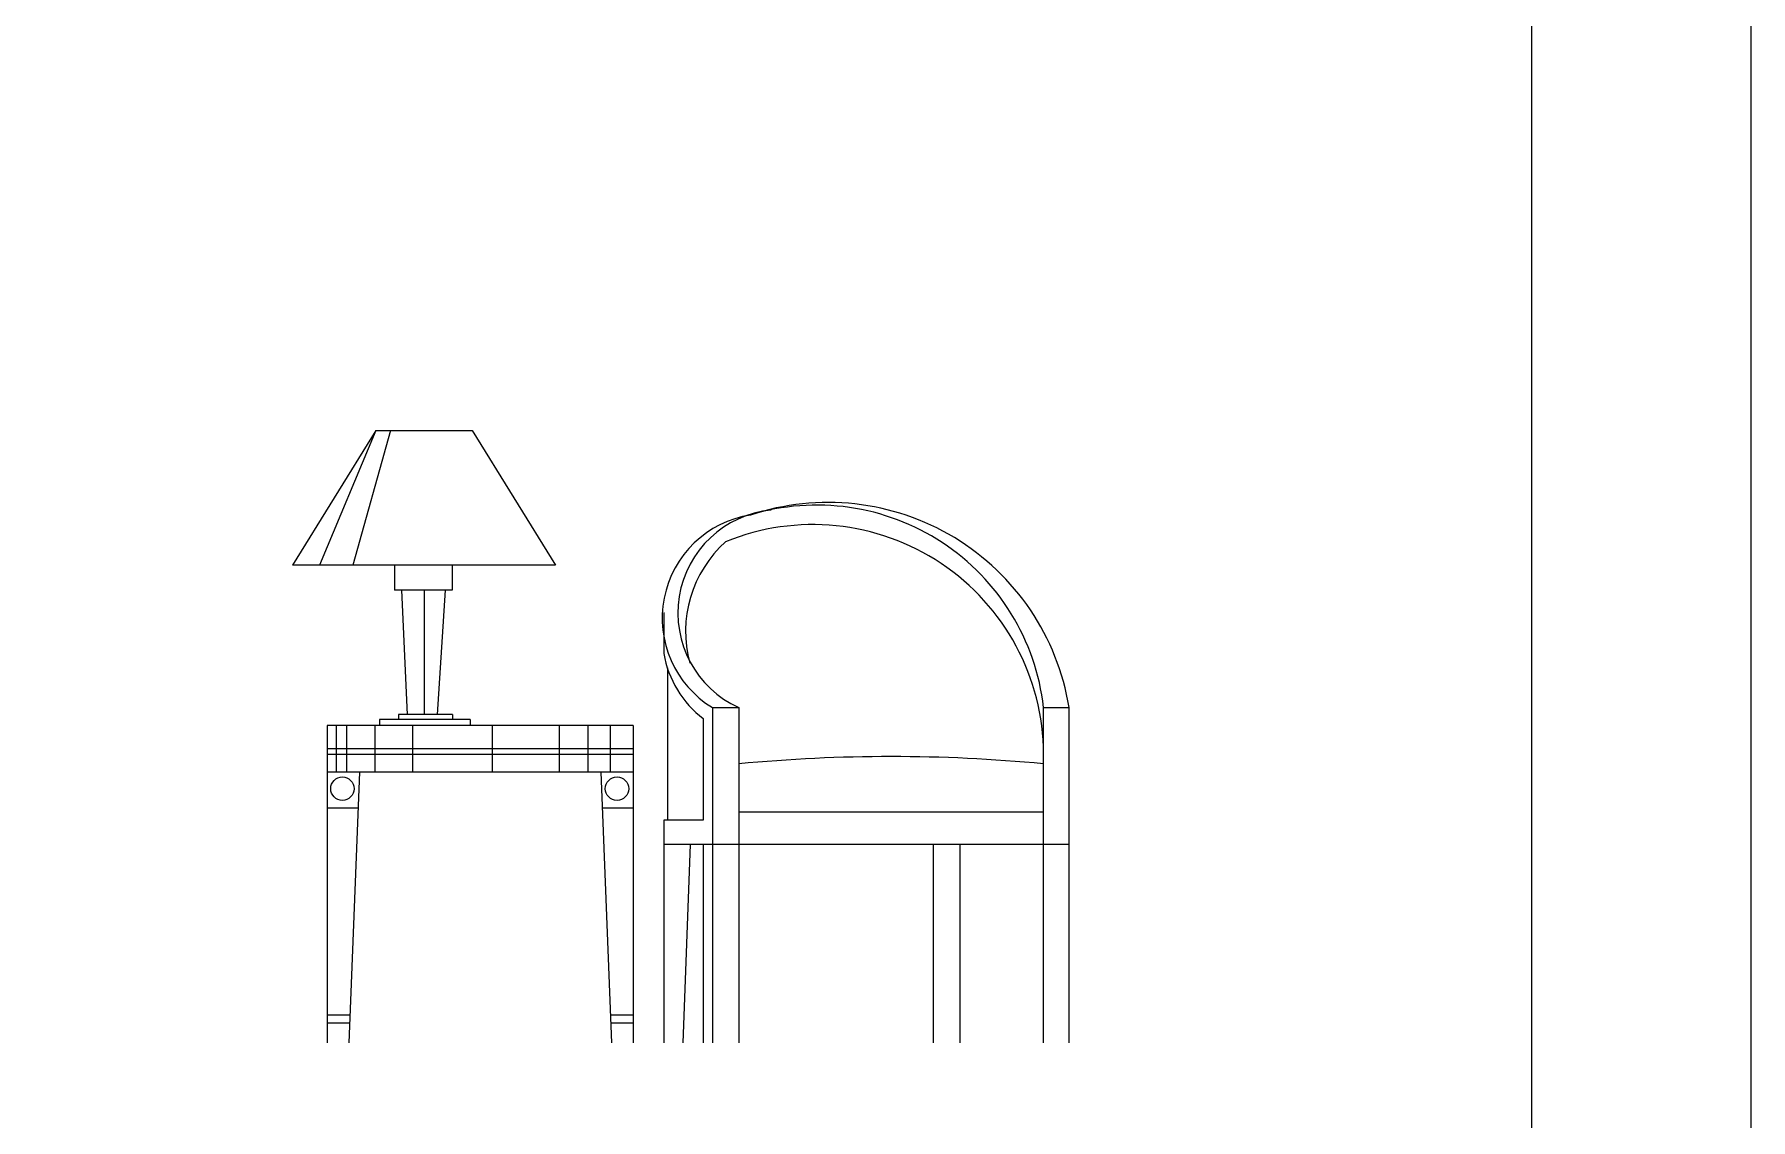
# Model space of a CAD drawing. Header units: inches. Extents: x 10 to 52.5, y 12.2 to 37.
# Drawn here: x 28.359 to 31.002, y 15.555 to 17.227 of the extents above; entities that cross this region are included whole.
import ezdxf

# ---------------------------------------------------------------- set-up
doc = ezdxf.new("R2010")
doc.units = ezdxf.units.IN
doc.header["$MEASUREMENT"] = 0
doc.layers.add('02', color=2, linetype='Continuous')
doc.layers.add('kadrbm', color=4, linetype='Continuous')

# ---------------------------------------------------------------- blocks, each defined once
blk = doc.blocks.new('kadrbm')
at = {"layer": 'kadrbm', "color": 4}
blk.add_lwpolyline([(0, 0), (0, 24.7972), (21, 24.7972), (21, 0), (0, 0)], close=True, dxfattribs=at)
blk.add_lwpolyline([(20.6631, 0.3257), (20.6631, 24.4603), (0.3369, 24.4603), (0.3369, 0.3257), (20.6631, 0.3257)], dxfattribs=at)

msp = doc.modelspace()

# ---------------------------------------------------------------- linework, layer by layer
at = {"layer": '02'}
for p, q in [((28.8847, 16.6169), (28.7566, 16.4098)), ((28.8847, 16.6169), (28.7982, 16.4098)), ((28.9072, 16.6169), (28.8493, 16.4098)), ((28.8847, 16.6169), (29.0334, 16.6169)), ((29.0334, 16.6169), (29.1614, 16.4098)), ((29.1614, 16.4098), (28.7566, 16.4098)), ((28.9135, 16.4098), (28.9135, 16.3712)), ((29.0026, 16.4098), (29.0026, 16.3712)), ((29.0026, 16.3712), (28.9135, 16.3712)), ((28.9245, 16.3712), (28.9329, 16.1795)), ((28.959, 16.3712), (28.959, 16.1795)), ((28.9916, 16.3712), (28.9793, 16.1795)), ((29.3282, 16.3365), (29.3282, 16.2735)), ((29.3337, 16.2514), (29.3337, 16.0165)), ((29.0029, 16.1795), (28.9197, 16.1795)), ((28.9197, 16.1795), (28.9197, 16.1716)), ((29.0029, 16.1795), (29.0029, 16.1716)), ((29.4032, 16.1903), (29.4436, 16.1903)), ((29.4032, 16.1903), (29.4032, 15.6735)), ((29.4436, 16.1903), (29.4436, 15.6735)), ((29.913, 16.1903), (29.9523, 16.1903)), ((29.913, 15.6735), (29.913, 16.1903)), ((29.9523, 15.6735), (29.9523, 16.1903)), ((28.8098, 16.1627), (28.8098, 15.6735)), ((29.2812, 16.1627), (28.8098, 16.1627)), ((28.8239, 16.1627), (28.8239, 16.0907)), ((28.8396, 16.1627), (28.8396, 16.0907)), ((28.8835, 16.1627), (28.8835, 16.0907)), ((29.0303, 16.1716), (28.8907, 16.1716)), ((28.8907, 16.1716), (28.8907, 16.1627)), ((28.9415, 16.1627), (28.9415, 16.0907)), ((29.0303, 16.1716), (29.0303, 16.1627)), ((29.0638, 16.1627), (29.0638, 16.0907)), ((29.1673, 16.1627), (29.1673, 16.0907)), ((29.2112, 16.1627), (29.2112, 16.0907)), ((29.2457, 16.1627), (29.2457, 16.0907)), ((29.2812, 16.1627), (29.2812, 15.6735)), ((29.389, 16.1731), (29.389, 16.0165)), ((29.2812, 16.1267), (28.8098, 16.1267)), ((29.2812, 16.1177), (28.8098, 16.1177)), ((29.2812, 16.0907), (28.8098, 16.0907)), ((28.8599, 16.0907), (28.843, 15.6735)), ((29.2311, 16.0907), (29.2479, 15.6735)), ((28.8574, 16.0352), (28.8098, 16.0352)), ((29.2812, 16.0352), (29.2336, 16.0352)), ((29.389, 16.0165), (29.3282, 16.0165)), ((29.3282, 16.0165), (29.3282, 15.6735)), ((29.913, 16.0289), (29.4436, 16.0289)), ((29.9523, 15.9791), (29.3282, 15.9791)), ((29.3688, 15.9791), (29.3574, 15.6735)), ((29.389, 15.9791), (29.389, 15.6735)), ((29.7429, 15.9791), (29.7429, 15.6735)), ((29.7842, 15.9791), (29.7842, 15.6735)), ((28.8448, 15.7161), (28.8098, 15.7161)), ((28.8443, 15.704), (28.8098, 15.704)), ((29.2812, 15.7161), (29.2462, 15.7161)), ((29.2812, 15.704), (29.2467, 15.704))]:
    msp.add_line(p, q, dxfattribs=at)
for centre in [(28.8333, 16.0652), (29.2562, 16.0652)]:
    msp.add_circle(centre, 0.018, dxfattribs=at)
for centre, radius, start, end in [((29.5095, 16.3357), 0.1596, 95.7954, 245.6361), ((29.5811, 16.1302), 0.376, 9.194, 108.5052), ((29.564, 16.1509), 0.3512, 6.4487, 106.9382), ((29.4868, 16.3278), 0.161, 98.9632, 238.7045), ((29.5578, 16.1169), 0.3552, 0.2516, 112.2206), ((29.5475, 16.3074), 0.1858, 131.8792, 195.2408), ((29.4868, 16.301), 0.161, 189.856, 232.6066), ((29.6783, 13.6272), 2.4874, 84.5862, 95.4138)]:
    msp.add_arc(centre, radius, start, end, dxfattribs=at)

# ---------------------------------------------------------------- block references
at = {"layer": 'kadrbm'}
msp.add_blockref('kadrbm', (10.0018, 12.2106), dxfattribs=at)

doc.saveas('drawing.dxf')
